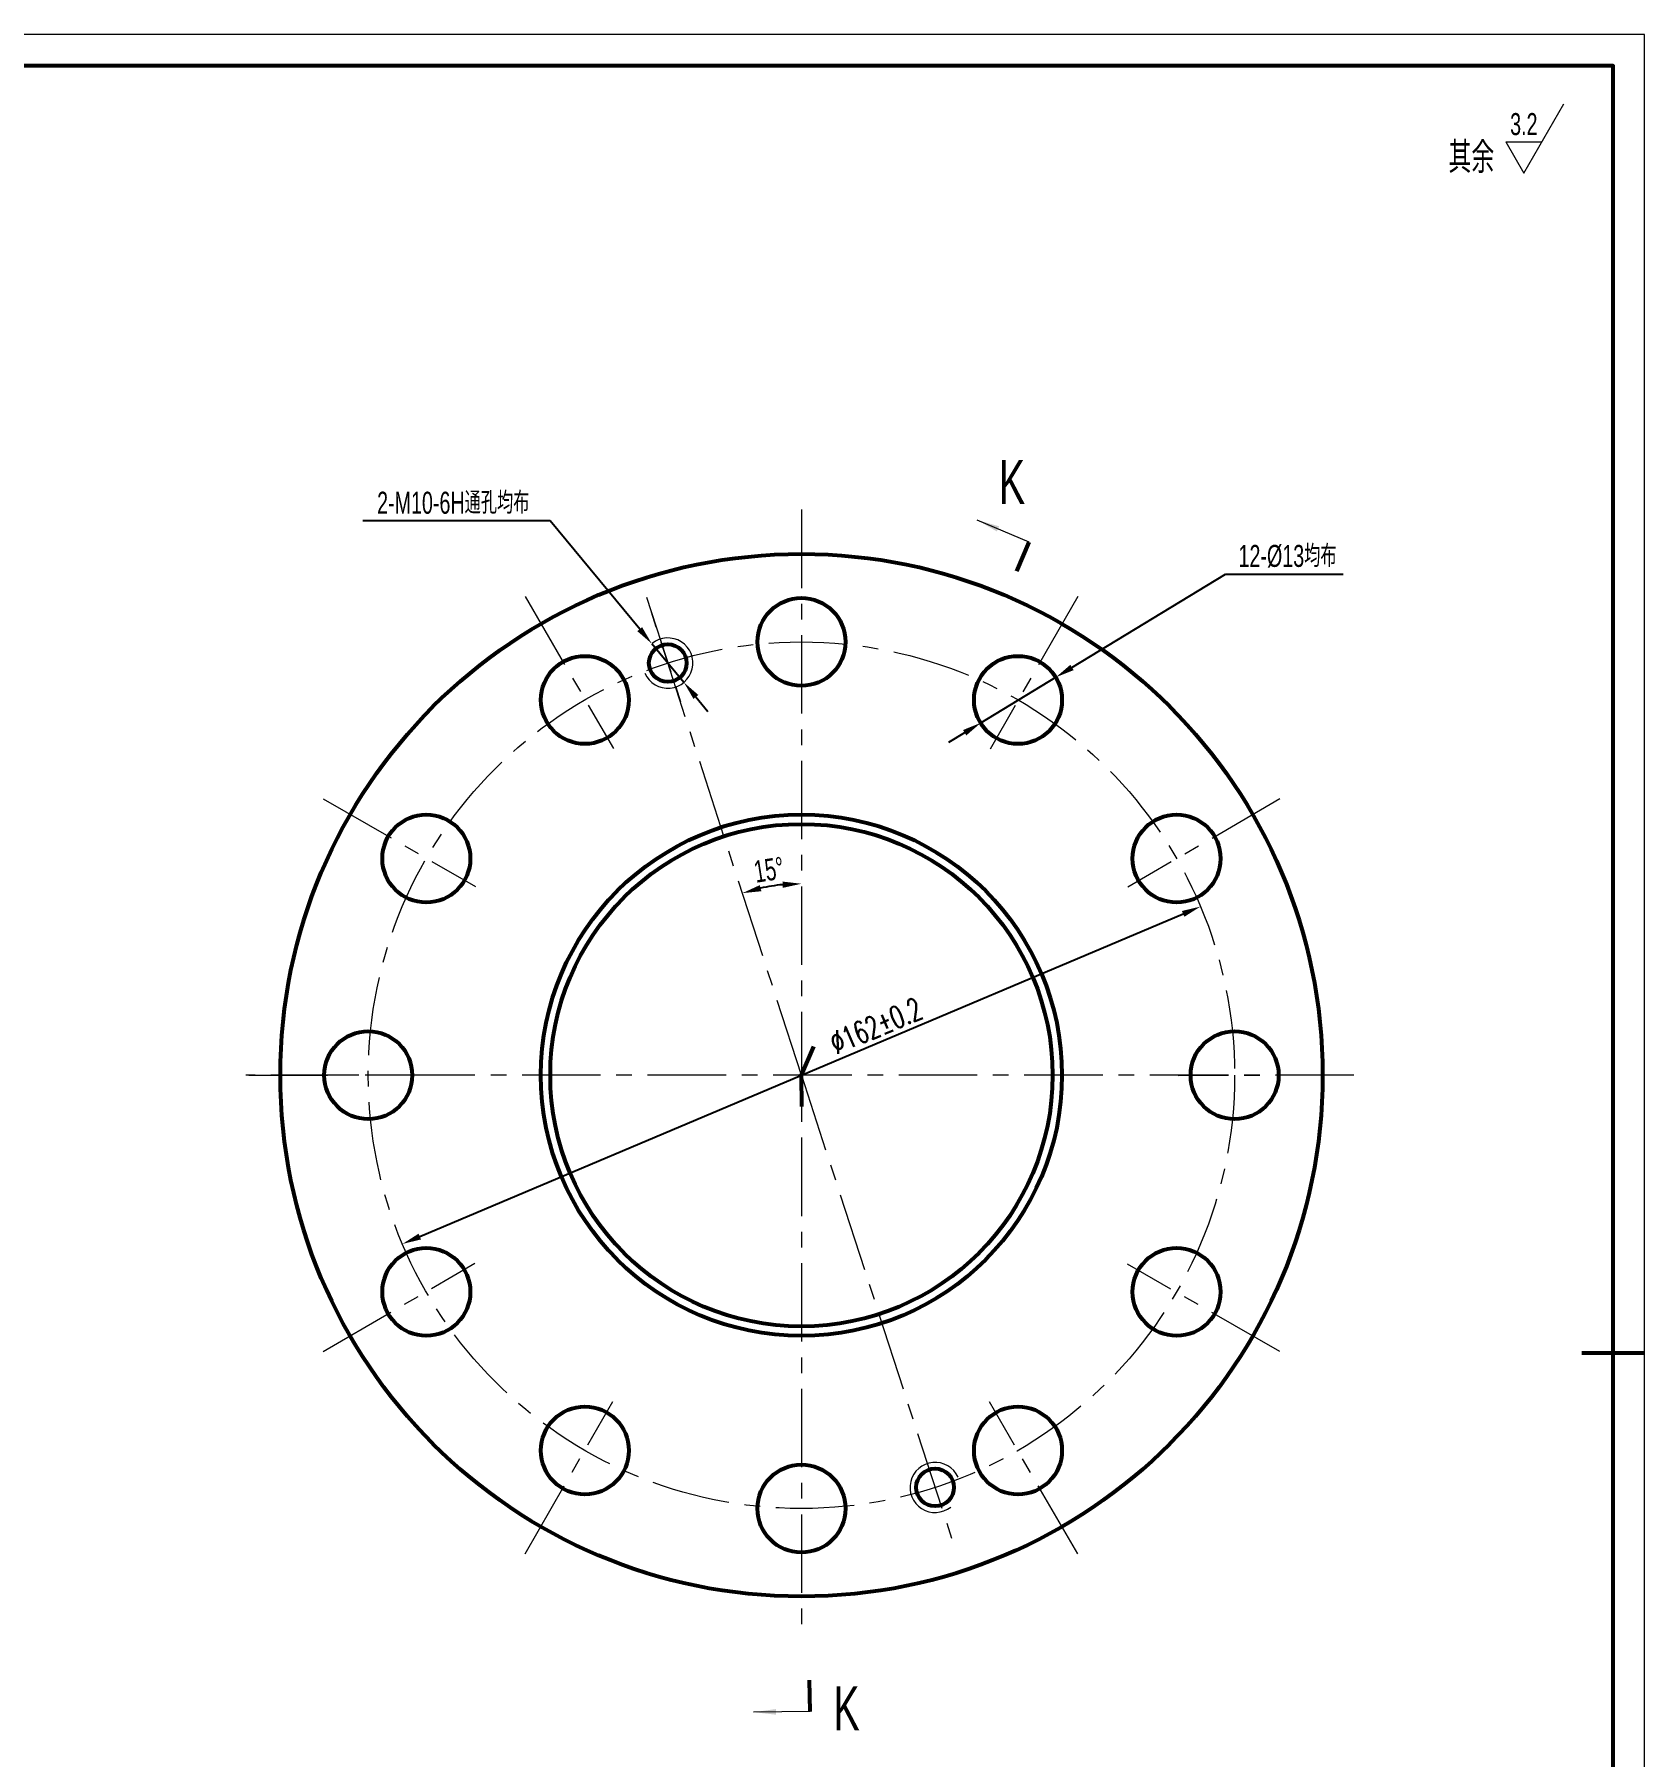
# Model space of a CAD drawing. Extents: x -200 to 395, y -5 to 415.
# Drawn here: x 138.5 to 395, y 140.8 to 415 of the extents above; entities that cross this region are included whole.
import ezdxf
from ezdxf.enums import TextEntityAlignment as Align

# ---------------------------------------------------------------- set-up
doc = ezdxf.new("R2010")
doc.units = 0
doc.header["$LTSCALE"] = 10
doc.header["$MEASUREMENT"] = 0
doc.linetypes.add('G', pattern=[2, 1.25, -0.25, 0.25, -0.25])
doc.layers.get('0').update_dxf_attribs({"linetype": 'CONTINUOUS', "lineweight": 53})
doc.layers.get('Defpoints').update_dxf_attribs({"linetype": 'CONTINUOUS', "lineweight": 53})
for name, color, linetype, lineweight in [('01', 7, 'CONTINUOUS', 53), ('02', 1, 'CONTINUOUS', 20), ('05', 4, 'G', 20), ('08', 1, 'CONTINUOUS', 20), ('11', 3, 'CONTINUOUS', 20), ('画图基本层', 7, 'CONTINUOUS', 53)]:
    doc.layers.add(name, color=color, linetype=linetype, lineweight=lineweight)
doc.styles.add('INTECAD', font='GBTXT', dxfattribs={"width": 0.67, "bigfont": 'INTECAD'})
doc.styles.get("Standard").update_dxf_attribs({"font": 'GBTXT', "width": 0.67, "bigfont": 'INTECAD'})
doc.dimstyles.new('INTE', dxfattribs={"dimtxt": 3.5, "dimasz": 3, "dimexe": 1, "dimexo": 0, "dimgap": 1, "dimtad": 0, "dimdec": 4, "dimdsep": 46, "dimtxsty": 'Standard', "dimcen": 0, "dimclrd": 1, "dimclre": 1, "dimclrt": 3, "dimadec": 0, "dimazin": 0, "dimtfac": 1, "dimtdec": 4, "dimtix": 1, "dimtmove": 0, "dimatfit": 0, "dimfxl": 0, "dimtvp": 0.75, "dimtolj": 1, "dimtzin": 0, "dimarcsym": 0})
doc.dimstyles.new('INTE_CIR_CIR2', dxfattribs={"dimtxt": 3.5, "dimasz": 3, "dimexe": 1, "dimexo": 0, "dimgap": 1, "dimtad": 1, "dimtoh": 1, "dimdec": 4, "dimdsep": 46, "dimtxsty": 'Standard', "dimcen": 0, "dimclrd": 1, "dimclre": 1, "dimclrt": 3, "dimadec": 0, "dimazin": 0, "dimtfac": 1, "dimtdec": 4, "dimtmove": 0, "dimatfit": 0, "dimfxl": 0, "dimtvp": 0.75, "dimtolj": 1, "dimtzin": 0, "dimarcsym": 0})

# ---------------------------------------------------------------- blocks, each defined once
blk = doc.blocks.new('*U1', base_point=(269.04, 71.29))
at = {"layer": '01'}
for p, q in [((307.38, 252.94), (309.34, 257.54)), ((273.07, 172.66), (275.03, 177.26)), ((273.13, 167.66), (273.07, 172.66)), ((274.44, 71.36), (274.37, 76.36))]:
    blk.add_line(p, q, dxfattribs=at)
at = {"layer": '02'}
for p, q in [((309.34, 257.54), (301.07, 261.07)), ((274.44, 71.36), (265.44, 71.24))]:
    blk.add_line(p, q, dxfattribs=at)
at = {"layer": '02', "color": 1}
for points in [[(304.55, 260.07), (304.2, 259.25), (301.07, 261.07)], [(269.03, 71.74), (269.04, 70.84), (265.44, 71.24)]]:
    blk.add_solid(points, dxfattribs=at)
at = {"layer": '11', "style": 'INTECAD', "width": 0.67}
for p in [(306.61, 267.12), (280.25, 71.87)]:
    blk.add_text('K', height=7, dxfattribs=at).set_placement(p, align=Align.MIDDLE)
blk = doc.blocks.new('ROUGH3', base_point=(12, -20))
at = {"layer": '11'}
for p, q in [((17, -17.11), (12, -20)), ((17, -17.11), (17, -22.89)), ((12, -20), (23, -26.35))]:
    blk.add_line(p, q, dxfattribs=at)
blk = doc.blocks.new('*U3', base_point=(363.77, 269.93))
at = {"layer": '11', "rotation": 90}
blk.add_blockref('ROUGH3', (375.77, 269.93), dxfattribs=at)
at = {"layer": '11', "style": 'INTECAD', "width": 0.67}
blk.add_text('3.2', height=3.5, dxfattribs=at).set_placement((375.77, 277.73), align=Align.MIDDLE_CENTER)
blk.add_text('其余', height=4.949, dxfattribs=at).set_placement((363.77, 269.93))
blk = doc.blocks.new('*D22')
at = {"layer": '08', "color": 1, "lineweight": -2}
for p, q in [((220.65, 337.56), (190.84, 337.56)), ((234.95, 320.3), (220.65, 337.56)), ((241.97, 311.83), (236.86, 317.99)), ((243.88, 309.52), (245.8, 307.21))]:
    blk.add_line(p, q, dxfattribs=at)
at = {"layer": '08', "color": 1}
for points in [[(235.33, 320.61), (234.56, 319.98), (236.86, 317.99)], [(244.27, 309.83), (243.5, 309.2), (241.97, 311.83)]]:
    blk.add_solid(points, dxfattribs=at)
at = {"layer": 'Defpoints', "color": 0}
for p in [(236.86, 317.99), (241.97, 311.83)]:
    blk.add_point(p, dxfattribs=at)
at = {"layer": '08', "color": 3, "insert": (205.24, 340.41), "char_height": 3.5, "attachment_point": 5}
blk.add_mtext('\\A1;2-M10-6H通孔均布', dxfattribs=at)
blk = doc.blocks.new('*D40')
at = {"color": 1, "lineweight": -2}
blk.add_line((199.91, 223.58), (321.5, 274.96), dxfattribs=at)
at = {"color": 1}
for points in [[(321.3, 275.42), (321.69, 274.5), (324.26, 276.13)], [(199.71, 224.04), (200.1, 223.12), (197.15, 222.41)]]:
    blk.add_solid(points, dxfattribs=at)
at = {"layer": 'Defpoints', "color": 0}
for p in [(324.26, 276.13), (197.15, 222.41)]:
    blk.add_point(p, dxfattribs=at)
at = {"color": 3, "insert": (272.58, 257.14), "char_height": 3.5, "attachment_point": 5, "rotation": 22.9101}
blk.add_mtext('\\A1;{\\Ftxt.shx|c0;%%C162±0.2}', dxfattribs=at)
blk = doc.blocks.new('*D41')
at = {"layer": '08', "color": 1, "lineweight": -2}
for p, q in [((303.79, 314.19), (328.25, 329.05)), ((328.25, 329.05), (347.01, 329.05)), ((289.26, 305.37), (301.23, 312.64)), ((286.7, 303.81), (284.13, 302.25))]:
    blk.add_line(p, q, dxfattribs=at)
at = {"layer": '08', "color": 1}
for points in [[(303.53, 314.62), (304.05, 313.77), (301.23, 312.64)], [(286.44, 304.24), (286.96, 303.38), (289.26, 305.37)]]:
    blk.add_solid(points, dxfattribs=at)
at = {"layer": 'Defpoints', "color": 0}
for p in [(301.23, 312.64), (289.26, 305.37)]:
    blk.add_point(p, dxfattribs=at)
at = {"layer": '08', "color": 3, "insert": (338.13, 331.9), "char_height": 3.5, "attachment_point": 5}
blk.add_mtext('\\A1;12-%%C13均布', dxfattribs=at)
blk = doc.blocks.new('*D43')
at = {"color": 1, "lineweight": -2}
blk.add_arc((260.7, 249.27), 30.49, 95.6401, 102.3291, dxfattribs=at)
at = {"color": 1}
for points in [[(257.68, 280.11), (257.73, 279.11), (260.7, 279.76)], [(254.32, 278.57), (254.06, 279.54), (251.3, 278.27)]]:
    blk.add_solid(points, dxfattribs=at)
at = {"layer": 'Defpoints', "color": 0}
for p in [(236.55, 323.74), (260.7, 303.7), (257.52, 279.59), (260.7, 249.27), (260.7, 161.27)]:
    blk.add_point(p, dxfattribs=at)
at = {"color": 3, "insert": (255.53, 281.98), "char_height": 3.5, "attachment_point": 5, "rotation": 8.9846}
blk.add_mtext('\\A1;15°', dxfattribs=at)

msp = doc.modelspace()

# ---------------------------------------------------------------- linework, layer by layer
for centre, radius in [((260.70237, 318.27122), 7), ((226.20237, 309.02698), 7), ((239.41548, 314.90558), 3), ((295.20237, 309.02698), 7), ((200.94662, 283.77122), 7), ((260.70237, 249.27122), 41.5), ((320.45812, 283.77122), 7), ((191.70237, 249.27122), 7), ((329.70237, 249.27122), 7), ((200.94662, 214.77122), 7), ((320.45812, 214.77122), 7), ((226.20237, 189.51547), 7), ((295.20237, 189.51547), 7), ((260.70237, 180.27122), 7), ((281.98926, 183.63687), 3)]:
    msp.add_circle(centre, radius)
at = {"layer": '01'}
for radius in [83, 40]:
    msp.add_circle((260.70237, 249.27122), radius, dxfattribs=at)
at = {"layer": '02'}
msp.add_lwpolyline([(-200, -5), (395, -5), (395, 415), (-200, 415)], close=True, dxfattribs=at)
for centre, start, end in [((239.41548, 314.90558), 204.0699438, 128.716687), ((281.98926, 183.63687), 24.0699438, 308.716687)]:
    msp.add_arc(centre, 4, start, end, dxfattribs=at)
at = {"layer": '05'}
for p, q in [((260.70237, 339.34695), (260.70237, 161.27122)), ((216.70237, 325.48146), (230.75781, 301.28242)), ((235.99678, 325.37448), (242.22591, 306.37167)), ((260.70237, 249.27122), (236.55136, 323.73658)), ((304.70237, 325.48146), (290.77311, 301.20957)), ((184.49213, 293.27122), (208.76402, 279.34196)), ((336.91261, 293.27122), (312.71356, 279.21578)), ((348.70237, 249.27122), (172.19285, 249.27122)), ((172.70237, 249.27122), (200.68707, 249.34407)), ((260.70237, 249.27122), (284.85338, 174.80586)), ((348.70237, 249.27122), (320.71767, 249.19838)), ((184.49213, 205.27122), (208.69118, 219.32666)), ((336.91261, 205.27122), (312.64072, 219.20049)), ((216.70237, 173.06099), (230.63164, 197.33288)), ((304.70237, 173.06099), (290.64693, 197.26003))]:
    msp.add_line(p, q, dxfattribs=at)
msp.add_circle((260.70237, 249.27122), 69, dxfattribs=at)
at = {"layer": '画图基本层'}
msp.add_lwpolyline([(-175, 0), (390, 0), (390, 410), (-175, 410)], close=True, dxfattribs=at)
msp.add_lwpolyline([(395, 205), (385, 205)], dxfattribs=at)

# ---------------------------------------------------------------- block references
at = {"layer": '11'}
for name, p in [('*U3', (363.76694, 392.92624)), ('*U1', (256.6718, 147.89677))]:
    msp.add_blockref(name, p, dxfattribs=at)

# ---------------------------------------------------------------- dimensions: what is measured, and where the dimension line sits
dim = msp.add_angular_dim_2l(base=(257.52092, 279.59298), line1=((260.70237, 249.27122), (236.55136, 323.73658)), line2=((260.70237, 303.70276), (260.70237, 161.27122)), text='15%%D', dimstyle='INTE', override={"dimadec": 4})
dim.commit()
dim.dimension.update_dxf_attribs({"geometry": '*D43', "text_midpoint": (255.53112, 281.97814)})
dim = msp.add_diameter_dim_2p(p1=(197.14529, 222.41052), p2=(324.25945, 276.13192), text='{\\Ftxt.shx;%%C162%%P0.2}', dimstyle='INTE')
dim.commit()
dim.dimension.update_dxf_attribs({"geometry": '*D40', "text_midpoint": (273.60005, 254.72208), "dimtype": 163})
at = {"layer": '08'}
for p1, p2, text, picture, middle in [((241.96762, 311.82555), (236.86334, 317.9856), '2-M10-6H通孔均布', '*D22', (205.24097, 337.55739)), ((289.26201, 305.36885), (301.22838, 312.63561), '12-%%C13均布', '*D41', (338.12941, 329.04606))]:
    dim = msp.add_diameter_dim_2p(p1=p1, p2=p2, text=text, dimstyle='INTE_CIR_CIR2', override={"dimpost": '%%c<>'}, dxfattribs=at)
    dim.commit()
    dim.dimension.update_dxf_attribs({"geometry": picture, "text_midpoint": middle, "dimtype": 163})

doc.saveas('drawing.dxf')
